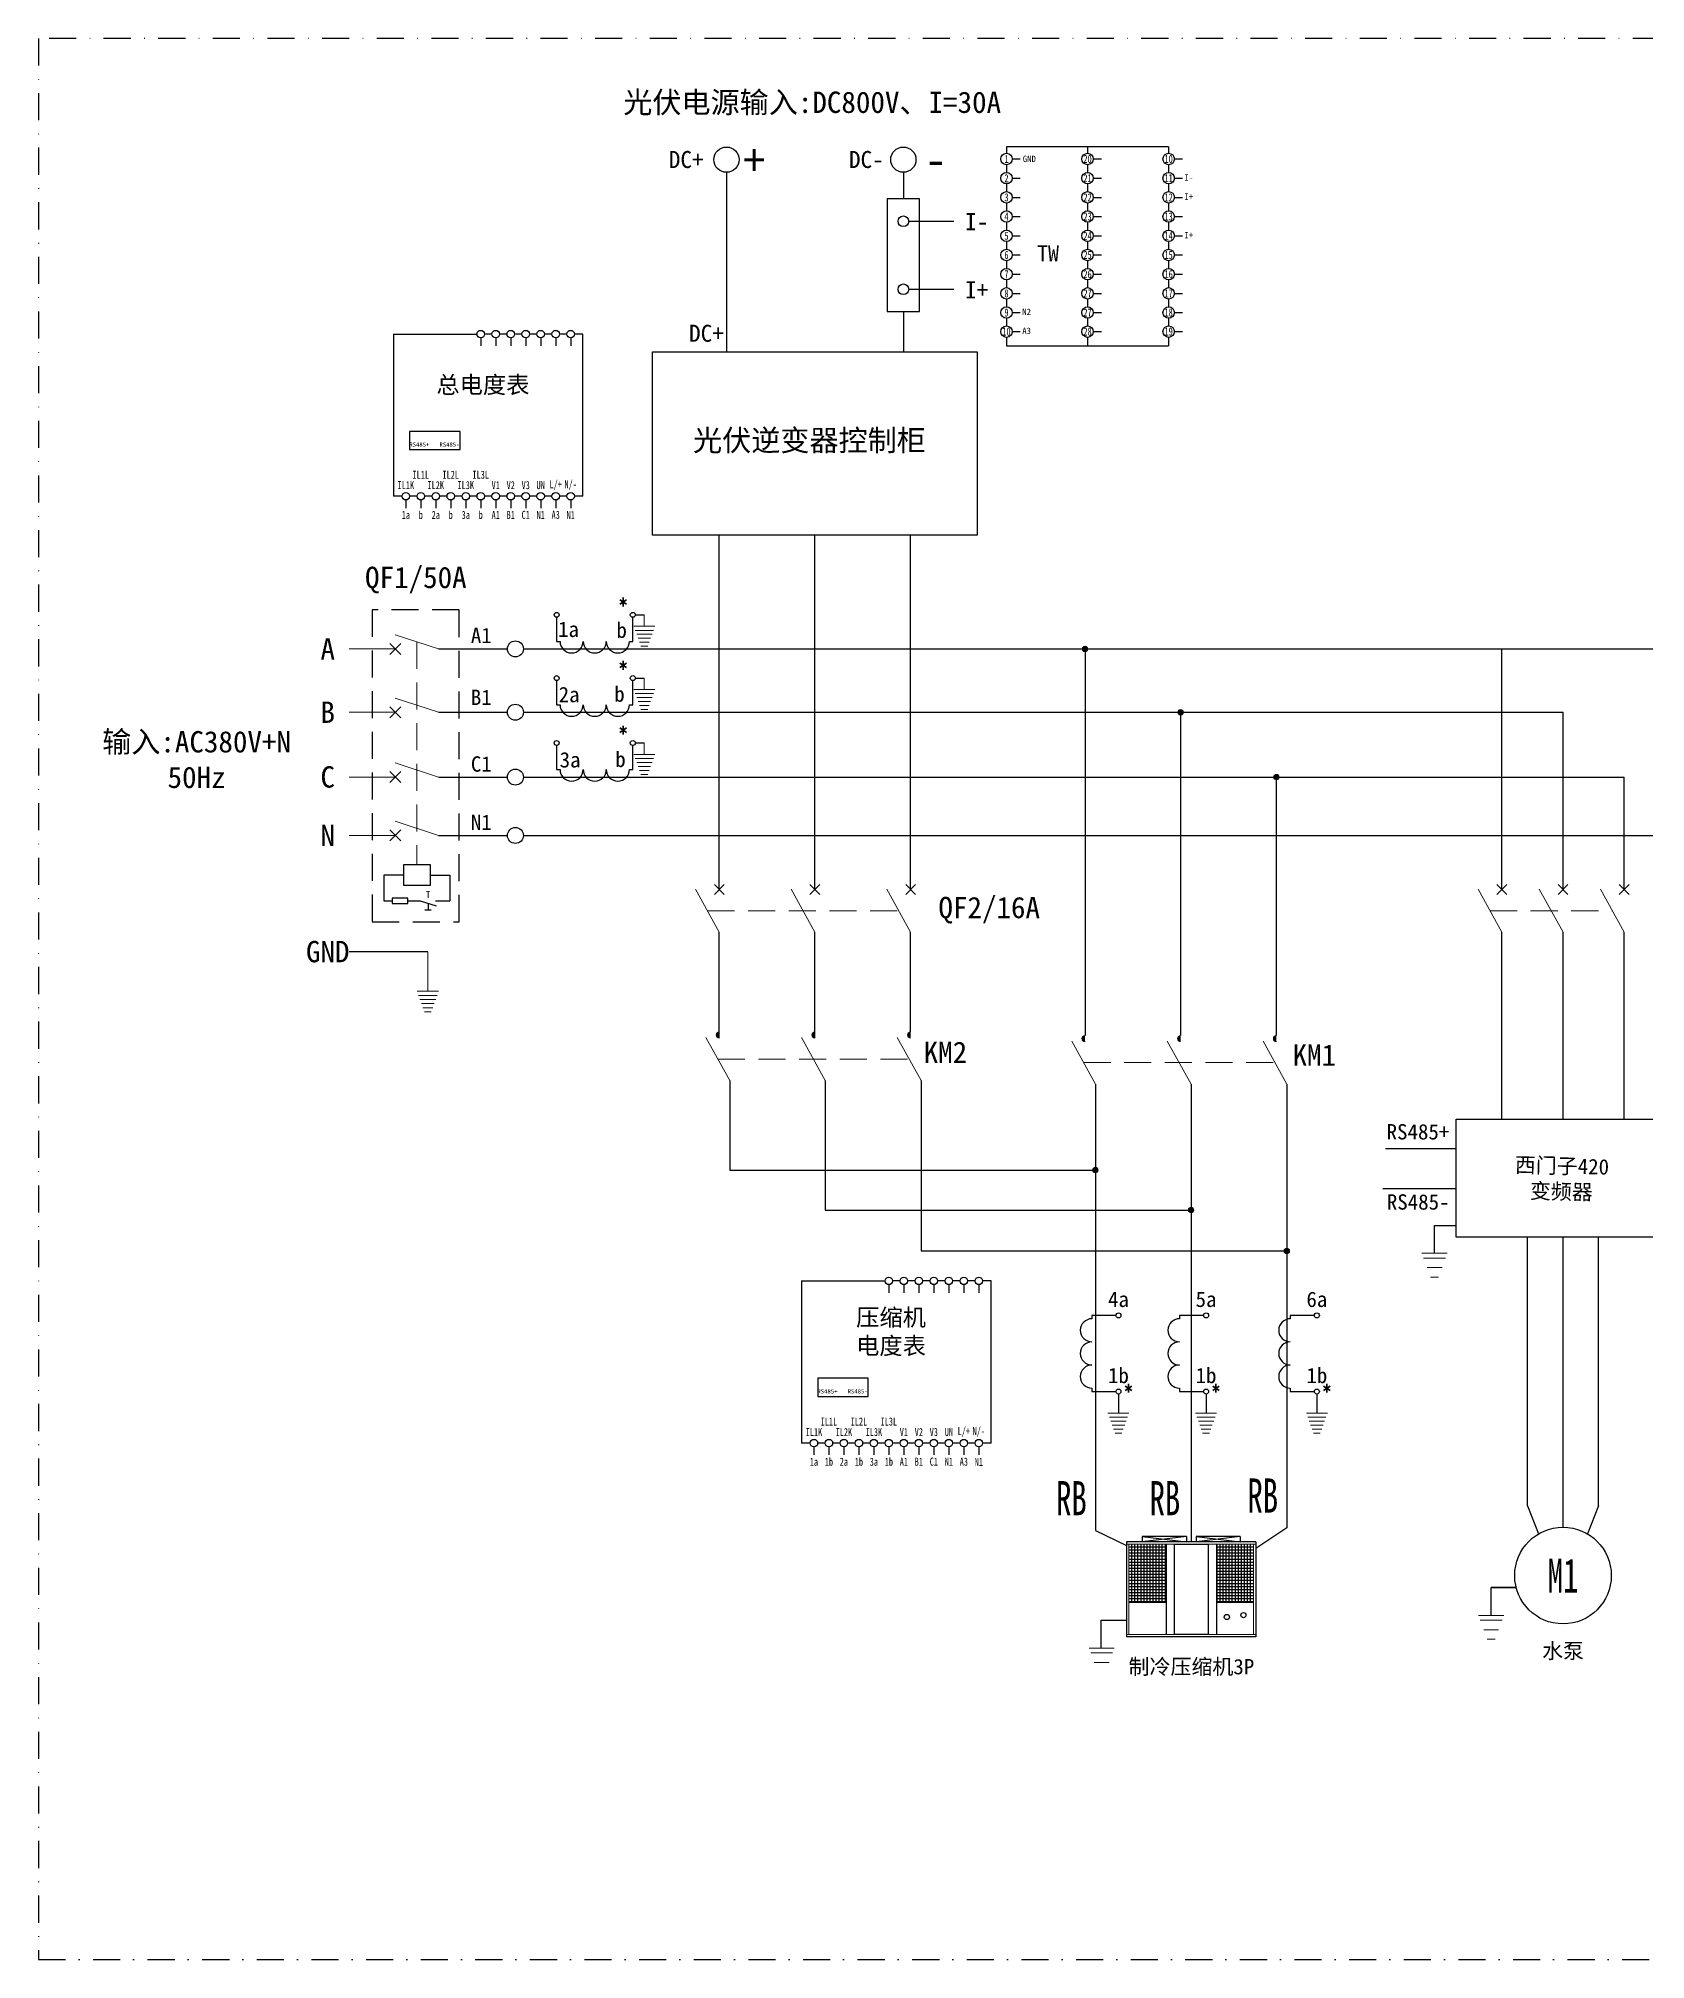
# Model space of a CAD drawing. Header units: millimetres. Extents: x -12 to 14427, y -3355744248 to 6060.
# Drawn here: x 5758.6 to 6135.2, y 2539.1 to 2989.3 of the extents above; entities that cross this region are included whole.
import ezdxf

# ---------------------------------------------------------------- set-up
doc = ezdxf.new("R2010")
doc.units = ezdxf.units.MM
doc.linetypes.add('DASHDOT2', pattern=[12.7, 6.35, -3.175, 0, -3.175])
doc.linetypes.add('DASHED2', pattern=[9.525, 6.35, -3.175])
doc.layers.add('PUB_DIM', color=3, linetype='Continuous')
doc.layers.add('UN', color=7, linetype='Continuous', lineweight=20)
doc.layers.add('总内框线', color=7, linetype='Continuous', lineweight=50)
doc.styles.add('jdg', font='', dxfattribs={"width": 0.66})
doc.styles.get("Standard").update_dxf_attribs({"font": 'txt', "bigfont": 'gbcbig.shx'})
doc.styles.get('jdg').set_extended_font_data('FangSong_GB2312')

msp = doc.modelspace()

# ---------------------------------------------------------------- hatches: boundary and pattern name
at = {"lineweight": 15}
h = msp.add_hatch(color=256, dxfattribs=at)
h.paths.add_polyline_path([(6003.85, 2845.57, 0.414214), (6004.5, 2846.22, 0.414214), (6003.85, 2846.86)])
h.paths.add_polyline_path([(6003.21, 2846.22, 0.414214), (6003.85, 2845.57), (6003.85, 2846.22)])
h.paths.add_polyline_path([(6003.85, 2846.22), (6003.85, 2846.86, 0.414214), (6003.21, 2846.22)])
h = msp.add_hatch(color=256, dxfattribs=at)
h.paths.add_polyline_path([(6003.85, 2845.57, 0.414214), (6004.5, 2846.22, 0.414214), (6003.85, 2846.86)])
h.paths.add_polyline_path([(6003.21, 2846.22, 0.414214), (6003.85, 2845.57), (6003.85, 2846.22)])
h.paths.add_polyline_path([(6003.85, 2846.22), (6003.85, 2846.86, 0.414214), (6003.21, 2846.22)])
h = msp.add_hatch(color=256, dxfattribs=at)
h.paths.add_polyline_path([(6026.26, 2830.75, 0.414214), (6026.9, 2831.39, 0.414214), (6026.26, 2832.03)])
h.paths.add_polyline_path([(6025.62, 2831.39, 0.414214), (6026.26, 2830.75), (6026.26, 2831.39)])
h.paths.add_polyline_path([(6026.26, 2831.39), (6026.26, 2832.03, 0.414214), (6025.62, 2831.39)])
h = msp.add_hatch(color=256, dxfattribs=at)
h.paths.add_polyline_path([(6026.26, 2830.75, 0.414214), (6026.9, 2831.39, 0.414214), (6026.26, 2832.03)])
h.paths.add_polyline_path([(6025.62, 2831.39, 0.414214), (6026.26, 2830.75), (6026.26, 2831.39)])
h.paths.add_polyline_path([(6026.26, 2831.39), (6026.26, 2832.03, 0.414214), (6025.62, 2831.39)])
h = msp.add_hatch(color=256, dxfattribs=at)
h.paths.add_polyline_path([(6048.7, 2815.55, 0.414214), (6049.35, 2816.19, 0.414214), (6048.7, 2816.83)])
h.paths.add_polyline_path([(6048.06, 2816.19, 0.414214), (6048.7, 2815.55), (6048.7, 2816.19)])
h.paths.add_polyline_path([(6048.7, 2816.19), (6048.7, 2816.83, 0.414214), (6048.06, 2816.19)])
h = msp.add_hatch(color=256, dxfattribs=at)
h.paths.add_polyline_path([(6048.7, 2815.55, 0.414214), (6049.35, 2816.19, 0.414214), (6048.7, 2816.83)])
h.paths.add_polyline_path([(6048.06, 2816.19, 0.414214), (6048.7, 2815.55), (6048.7, 2816.19)])
h.paths.add_polyline_path([(6048.7, 2816.19), (6048.7, 2816.83, 0.414214), (6048.06, 2816.19)])
for points in [[(5918.13, 2756.47, 1), (5918.13, 2755.04)], [(5940.54, 2756.47, 1), (5940.54, 2755.04)], [(5962.98, 2756.47, 1), (5962.98, 2755.04)], [(6003.85, 2755.64, 1), (6003.85, 2754.21)], [(6026.26, 2755.64, 1), (6026.26, 2754.21)], [(6048.7, 2755.64, 1), (6048.7, 2754.21)]]:
    msp.add_hatch(color=256, dxfattribs=at).paths.add_polyline_path(points)
h = msp.add_hatch(color=256, dxfattribs=at)
h.paths.add_polyline_path([(6006.29, 2723.45, 0.414214), (6006.94, 2724.09, 0.414214), (6006.29, 2724.73)])
h.paths.add_polyline_path([(6005.65, 2724.09, 0.414214), (6006.29, 2723.45), (6006.29, 2724.09)])
h.paths.add_polyline_path([(6006.29, 2724.09), (6006.29, 2724.73, 0.414214), (6005.65, 2724.09)])
h = msp.add_hatch(color=256, dxfattribs=at)
h.paths.add_polyline_path([(6006.29, 2723.45, 0.414214), (6006.94, 2724.09, 0.414214), (6006.29, 2724.73)])
h.paths.add_polyline_path([(6005.65, 2724.09, 0.414214), (6006.29, 2723.45), (6006.29, 2724.09)])
h.paths.add_polyline_path([(6006.29, 2724.09), (6006.29, 2724.73, 0.414214), (6005.65, 2724.09)])
h = msp.add_hatch(color=256, dxfattribs=at)
h.paths.add_polyline_path([(6028.7, 2714.1, 0.414214), (6029.35, 2714.74, 0.414214), (6028.7, 2715.39)])
h.paths.add_polyline_path([(6028.06, 2714.74, 0.414214), (6028.7, 2714.1), (6028.7, 2714.74)])
h.paths.add_polyline_path([(6028.7, 2714.74), (6028.7, 2715.39, 0.414214), (6028.06, 2714.74)])
h = msp.add_hatch(color=256, dxfattribs=at)
h.paths.add_polyline_path([(6028.7, 2714.1, 0.414214), (6029.35, 2714.74, 0.414214), (6028.7, 2715.39)])
h.paths.add_polyline_path([(6028.06, 2714.74, 0.414214), (6028.7, 2714.1), (6028.7, 2714.74)])
h.paths.add_polyline_path([(6028.7, 2714.74), (6028.7, 2715.39, 0.414214), (6028.06, 2714.74)])
h = msp.add_hatch(color=256, dxfattribs=at)
h.paths.add_polyline_path([(6051.14, 2704.5, 0.414214), (6051.79, 2705.14, 0.414214), (6051.14, 2705.78)])
h.paths.add_polyline_path([(6050.5, 2705.14, 0.414214), (6051.14, 2704.5), (6051.14, 2705.14)])
h.paths.add_polyline_path([(6051.14, 2705.14), (6051.14, 2705.78, 0.414214), (6050.5, 2705.14)])
h = msp.add_hatch(color=256, dxfattribs=at)
h.paths.add_polyline_path([(6051.14, 2704.5, 0.414214), (6051.79, 2705.14, 0.414214), (6051.14, 2705.78)])
h.paths.add_polyline_path([(6050.5, 2705.14, 0.414214), (6051.14, 2704.5), (6051.14, 2705.14)])
h.paths.add_polyline_path([(6051.14, 2705.14), (6051.14, 2705.78, 0.414214), (6050.5, 2705.14)])
h = msp.add_hatch()
h.set_pattern_fill('ANSI37', color=3, scale=0.22464, angle=45, style=0)
h.set_pattern_definition([(90, (3837.33295, 2662.9152), (-0.713232, 1e-16), []), (180, (3837.33295, 2662.9152), (-1e-16, -0.713232), [])])
h.paths.add_polyline_path([(6022.87, 2636.42), (6014.12, 2636.42), (6014.12, 2622.77), (6022.87, 2622.77)])
h.paths.add_polyline_path([(6043.32, 2636.42), (6034.63, 2636.42), (6034.63, 2622.77), (6043.32, 2622.77)])

# ---------------------------------------------------------------- linework, layer by layer
for p, q in [((6004.44, 2963.88), (5985.44, 2963.88)), ((5985.44, 2963.88), (5985.44, 2962.38)), ((6023.44, 2963.88), (6004.44, 2963.88)), ((6004.44, 2963.88), (6004.44, 2962.38)), ((6023.44, 2963.88), (6023.44, 2962.38)), ((5985.44, 2959.69), (5985.44, 2957.88)), ((5986.78, 2961.04), (5988.67, 2961.04)), ((6004.44, 2959.69), (6004.44, 2957.88)), ((6005.78, 2961.04), (6007.67, 2961.04)), ((6023.44, 2959.69), (6023.44, 2957.88)), ((6024.78, 2961.04), (6026.67, 2961.04)), ((5985.44, 2955.19), (5985.44, 2953.38)), ((5986.78, 2956.54), (5988.67, 2956.54)), ((6004.44, 2955.19), (6004.44, 2953.38)), ((6005.78, 2956.54), (6007.67, 2956.54)), ((6023.44, 2955.19), (6023.44, 2953.38)), ((6024.78, 2956.54), (6026.67, 2956.54)), ((5985.44, 2950.69), (5985.44, 2948.88)), ((5986.78, 2952.04), (5988.67, 2952.04)), ((6004.44, 2950.69), (6004.44, 2948.88)), ((6005.78, 2952.04), (6007.67, 2952.04)), ((6023.44, 2950.69), (6023.44, 2948.88)), ((6024.78, 2952.04), (6026.67, 2952.04)), ((5985.44, 2946.19), (5985.44, 2944.38)), ((5986.78, 2947.54), (5988.67, 2947.54)), ((6004.44, 2946.19), (6004.44, 2944.38)), ((6005.78, 2947.54), (6007.67, 2947.54)), ((6023.44, 2946.19), (6023.44, 2944.38)), ((6024.78, 2947.54), (6026.67, 2947.54)), ((5985.44, 2941.69), (5985.44, 2939.88)), ((5986.78, 2943.04), (5988.67, 2943.04)), ((6004.44, 2941.69), (6004.44, 2939.88)), ((6005.78, 2943.04), (6007.67, 2943.04)), ((6023.44, 2941.69), (6023.44, 2939.88)), ((6024.78, 2943.04), (6026.67, 2943.04)), ((5985.44, 2937.19), (5985.44, 2935.38)), ((5986.78, 2938.54), (5988.67, 2938.54)), ((6004.44, 2937.19), (6004.44, 2935.38)), ((6005.78, 2938.54), (6007.67, 2938.54)), ((6023.44, 2937.19), (6023.44, 2935.38)), ((6024.78, 2938.54), (6026.67, 2938.54)), ((5985.44, 2932.69), (5985.44, 2930.88)), ((5986.78, 2934.04), (5988.67, 2934.04)), ((6004.44, 2932.69), (6004.44, 2930.88)), ((6005.78, 2934.04), (6007.67, 2934.04)), ((6023.44, 2932.69), (6023.44, 2930.88)), ((6024.78, 2934.04), (6026.67, 2934.04)), ((5985.44, 2928.19), (5985.44, 2926.38)), ((5986.78, 2929.54), (5988.67, 2929.54)), ((6004.44, 2928.19), (6004.44, 2926.38)), ((6005.78, 2929.54), (6007.67, 2929.54)), ((6023.44, 2928.19), (6023.44, 2926.38)), ((6024.78, 2929.54), (6026.67, 2929.54)), ((5985.44, 2923.69), (5985.44, 2921.93)), ((5986.78, 2925.04), (5988.67, 2925.04)), ((6004.44, 2923.69), (6004.44, 2921.93)), ((6005.78, 2925.04), (6007.67, 2925.04)), ((6023.44, 2923.69), (6023.44, 2921.93)), ((6024.78, 2925.04), (6026.67, 2925.04)), ((5841.78, 2920), (5841.78, 2901)), ((5862.22, 2919.13), (5862.22, 2917.24)), ((5864.86, 2920), (5863.09, 2920)), ((5865.73, 2919.13), (5865.73, 2917.24)), ((5868.37, 2920), (5866.61, 2920)), ((5869.25, 2919.13), (5869.25, 2917.24)), ((5871.89, 2920), (5870.12, 2920)), ((5872.76, 2919.13), (5872.76, 2917.24)), ((5875.4, 2920), (5873.63, 2920)), ((5876.27, 2919.13), (5876.27, 2917.24)), ((5878.91, 2920), (5877.15, 2920)), ((5879.79, 2919.13), (5879.79, 2917.24)), ((5882.43, 2920), (5880.66, 2920)), ((5883.3, 2919.13), (5883.3, 2917.24)), ((5886.18, 2920), (5884.17, 2920)), ((5886.18, 2901), (5886.18, 2920)), ((5985.44, 2919.24), (5985.44, 2917.23)), ((5985.44, 2917.23), (6004.44, 2917.23)), ((5986.78, 2920.58), (5988.67, 2920.58)), ((6004.44, 2919.24), (6004.44, 2917.23)), ((6004.44, 2917.23), (6023.44, 2917.23)), ((6005.78, 2920.58), (6007.67, 2920.58)), ((6023.44, 2919.24), (6023.44, 2917.23)), ((6024.78, 2920.58), (6026.67, 2920.58)), ((5841.78, 2901), (5841.78, 2882)), ((5886.18, 2882), (5886.18, 2901)), ((5843.78, 2882), (5841.78, 2882)), ((5847.3, 2882), (5845.53, 2882)), ((5850.81, 2882), (5849.04, 2882)), ((5854.32, 2882), (5852.55, 2882)), ((5857.84, 2882), (5856.07, 2882)), ((5861.35, 2882), (5859.58, 2882)), ((5864.86, 2882), (5863.09, 2882)), ((5868.37, 2882), (5866.61, 2882)), ((5871.89, 2882), (5870.12, 2882)), ((5875.4, 2882), (5873.63, 2882)), ((5878.91, 2882), (5877.15, 2882)), ((5882.43, 2882), (5880.66, 2882)), ((5886.18, 2882), (5884.17, 2882)), ((5844.66, 2881.13), (5844.66, 2879.24)), ((5848.17, 2881.13), (5848.17, 2879.24)), ((5851.68, 2881.13), (5851.68, 2879.24)), ((5855.19, 2881.13), (5855.19, 2879.24)), ((5858.71, 2881.13), (5858.71, 2879.24)), ((5862.22, 2881.13), (5862.22, 2879.24)), ((5865.73, 2881.13), (5865.73, 2879.24)), ((5869.25, 2881.13), (5869.25, 2879.24)), ((5872.76, 2881.13), (5872.76, 2879.24)), ((5876.27, 2881.13), (5876.27, 2879.24)), ((5879.79, 2881.13), (5879.79, 2879.24)), ((5883.3, 2881.13), (5883.3, 2879.24)), ((5898.44, 2854.21), (5900.56, 2854.21)), ((5880.01, 2853.63), (5880.01, 2847.99)), ((5897.86, 2847.99), (5897.86, 2853.63)), ((5852.3, 2846.22), (5868.48, 2846.22)), ((5872.21, 2846.22), (6191.12, 2846.22)), ((5880.01, 2847.99), (5880.81, 2847.99)), ((5897.06, 2847.99), (5897.86, 2847.99)), ((6003.85, 2846.22), (6003.85, 2755.64)), ((5880.01, 2838.81), (5880.01, 2833.16)), ((5897.86, 2833.16), (5897.86, 2838.81)), ((5898.44, 2839.39), (5900.56, 2839.39)), ((5880.01, 2833.16), (5880.81, 2833.16)), ((5897.06, 2833.16), (5897.86, 2833.16)), ((5852.3, 2831.39), (5868.48, 2831.39)), ((5872.21, 2831.39), (6115.87, 2831.39)), ((6026.26, 2831.39), (6026.26, 2755.64)), ((5880.01, 2823.61), (5880.01, 2817.96)), ((5897.86, 2817.96), (5897.86, 2823.61)), ((5898.44, 2824.19), (5900.56, 2824.19)), ((5852.3, 2816.19), (5868.48, 2816.19)), ((5872.21, 2816.19), (6130.19, 2816.19)), ((5880.01, 2817.96), (5880.81, 2817.96)), ((5897.06, 2817.96), (5897.86, 2817.96)), ((6048.7, 2755.64), (6048.7, 2816.19)), ((5852.3, 2802.51), (5868.48, 2802.51)), ((5872.21, 2802.51), (6290.05, 2802.51)), ((5844.08, 2793.22), (5839.51, 2793.22)), ((5839.51, 2793.22), (5839.51, 2787.2)), ((5850.41, 2793.22), (5854.98, 2793.22)), ((5854.98, 2793.22), (5854.98, 2787.2)), ((5839.51, 2787.2), (5841.44, 2787.2)), ((5845.1, 2787.2), (5848.02, 2787.2)), ((5848.02, 2787.2), (5851.74, 2786.01)), ((5851.61, 2787.2), (5854.98, 2787.2)), ((5849.15, 2785.1), (5850.61, 2785.1)), ((5849.88, 2786.61), (5849.88, 2785.1)), ((5849.82, 2775.26), (5831.36, 2775.26)), ((6006.29, 2744.23), (6006.29, 2639.68)), ((6028.7, 2744.23), (6028.72, 2637.01)), ((6051.14, 2744.23), (6051.14, 2640.3)), ((6085.75, 2704.61), (6085.75, 2711.15)), ((6085.75, 2711.15), (6090.85, 2711.15)), ((5937.43, 2698.13), (5937.43, 2679.13)), ((5957.87, 2697.26), (5957.87, 2695.37)), ((5960.51, 2698.13), (5958.75, 2698.13)), ((5961.39, 2697.26), (5961.39, 2695.37)), ((5964.03, 2698.13), (5962.26, 2698.13)), ((5964.9, 2697.26), (5964.9, 2695.37)), ((5967.54, 2698.13), (5965.77, 2698.13)), ((5968.41, 2697.26), (5968.41, 2695.37)), ((5971.05, 2698.13), (5969.29, 2698.13)), ((5971.93, 2697.26), (5971.93, 2695.37)), ((5974.57, 2698.13), (5972.8, 2698.13)), ((5975.44, 2697.26), (5975.44, 2695.37)), ((5978.08, 2698.13), (5976.31, 2698.13)), ((5978.95, 2697.26), (5978.95, 2695.37)), ((5981.83, 2698.13), (5979.82, 2698.13)), ((5981.83, 2679.13), (5981.83, 2698.13)), ((6011.1, 2690.05), (6005.45, 2690.05)), ((6005.45, 2690.05), (6005.45, 2689.25)), ((6031.63, 2690.05), (6025.98, 2690.05)), ((6025.98, 2690.05), (6025.98, 2689.25)), ((6057.6, 2690.05), (6051.95, 2690.05)), ((6051.95, 2690.05), (6051.95, 2689.25)), ((5937.43, 2679.13), (5937.43, 2660.13)), ((5981.83, 2660.13), (5981.83, 2679.13)), ((6005.45, 2673.01), (6005.45, 2672.21)), ((6005.45, 2672.21), (6011.1, 2672.21)), ((6011.68, 2671.62), (6011.68, 2667.15)), ((6025.98, 2673.01), (6025.98, 2672.21)), ((6025.98, 2672.21), (6031.63, 2672.21)), ((6032.21, 2671.62), (6032.21, 2667.15)), ((6051.95, 2673.01), (6051.95, 2672.21)), ((6051.95, 2672.21), (6057.6, 2672.21)), ((6058.18, 2671.62), (6058.18, 2667.15)), ((5939.43, 2660.13), (5937.43, 2660.13)), ((5940.31, 2659.26), (5940.31, 2657.37)), ((5942.95, 2660.13), (5941.18, 2660.13)), ((5943.82, 2659.26), (5943.82, 2657.37)), ((5946.46, 2660.13), (5944.69, 2660.13)), ((5947.33, 2659.26), (5947.33, 2657.37)), ((5949.97, 2660.13), (5948.21, 2660.13)), ((5950.85, 2659.26), (5950.85, 2657.37)), ((5953.49, 2660.13), (5951.72, 2660.13)), ((5954.36, 2659.26), (5954.36, 2657.37)), ((5957, 2660.13), (5955.23, 2660.13)), ((5957.87, 2659.26), (5957.87, 2657.37)), ((5960.51, 2660.13), (5958.75, 2660.13)), ((5961.39, 2659.26), (5961.39, 2657.37)), ((5964.03, 2660.13), (5962.26, 2660.13)), ((5964.9, 2659.26), (5964.9, 2657.37)), ((5967.54, 2660.13), (5965.77, 2660.13)), ((5968.41, 2659.26), (5968.41, 2657.37)), ((5971.05, 2660.13), (5969.29, 2660.13)), ((5971.93, 2659.26), (5971.93, 2657.37)), ((5974.57, 2660.13), (5972.8, 2660.13)), ((5975.44, 2659.26), (5975.44, 2657.37)), ((5978.08, 2660.13), (5976.31, 2660.13)), ((5978.95, 2659.26), (5978.95, 2657.37)), ((5981.83, 2660.13), (5979.82, 2660.13)), ((6107.58, 2645.41), (6110.12, 2638.84)), ((6124.16, 2645.41), (6121.62, 2638.84)), ((6006.29, 2639.68), (6013.59, 2636.1)), ((6027.59, 2638.24), (6017.25, 2637.01)), ((6017.25, 2638.24), (6027.59, 2637.01)), ((6040.24, 2638.24), (6029.91, 2637.01)), ((6029.91, 2638.24), (6040.24, 2637.01)), ((6051.14, 2640.3), (6043.91, 2635.4)), ((6022.87, 2636.42), (6022.87, 2615.29)), ((6034.63, 2636.42), (6034.63, 2615.29)), ((6099.04, 2619.76), (6099.04, 2626.31)), ((6099.04, 2626.31), (6104.86, 2626.31)), ((6099.05, 2626.37), (6104.87, 2626.37)), ((6007.64, 2612.11), (6007.66, 2618.64)), ((6007.66, 2618.64), (6013.59, 2618.63))]:
    msp.add_line(p, q)
for p, q in [((5900.56, 2854.21), (5900.56, 2851.52)), ((5903.02, 2851.52), (5898.1, 2851.52)), ((5902.69, 2850.58), (5898.44, 2850.58)), ((5831.36, 2846.22), (5842.19, 2846.22)), ((5840.9, 2844.93), (5843.48, 2847.51)), ((5843.48, 2844.93), (5840.9, 2847.51)), ((5852.3, 2846.22), (5842.19, 2849.53)), ((5902.36, 2849.65), (5898.77, 2849.65)), ((5902.02, 2848.71), (5899.1, 2848.71)), ((5901.69, 2847.77), (5899.43, 2847.77)), ((5901.36, 2846.84), (5899.77, 2846.84)), ((5903.02, 2836.69), (5898.1, 2836.69)), ((5900.56, 2839.39), (5900.56, 2836.69)), ((5840.9, 2830.1), (5843.48, 2832.68)), ((5843.48, 2830.1), (5840.9, 2832.68)), ((5852.3, 2831.39), (5842.19, 2834.71)), ((5902.69, 2835.75), (5898.44, 2835.75)), ((5902.36, 2834.82), (5898.77, 2834.82)), ((5902.02, 2833.88), (5899.1, 2833.88)), ((5901.69, 2832.95), (5899.43, 2832.95)), ((5901.36, 2832.01), (5899.77, 2832.01)), ((5831.36, 2831.39), (5842.19, 2831.39)), ((5900.56, 2824.19), (5900.56, 2821.49)), ((5852.3, 2816.19), (5842.19, 2819.51)), ((5903.02, 2821.49), (5898.1, 2821.49)), ((5902.69, 2820.56), (5898.44, 2820.56)), ((5902.36, 2819.62), (5898.77, 2819.62)), ((5902.02, 2818.68), (5899.1, 2818.68)), ((5831.36, 2816.19), (5842.19, 2816.19)), ((5840.9, 2814.9), (5843.48, 2817.48)), ((5843.48, 2814.9), (5840.9, 2817.48)), ((5901.69, 2817.75), (5899.43, 2817.75)), ((5901.36, 2816.81), (5899.77, 2816.81)), ((5852.3, 2802.51), (5842.19, 2805.83)), ((5831.36, 2802.51), (5842.19, 2802.51)), ((5840.9, 2801.22), (5843.48, 2803.8)), ((5843.48, 2801.22), (5840.9, 2803.8)), ((5918.13, 2779.84), (5912.56, 2789.95)), ((5940.54, 2779.84), (5934.97, 2789.95)), ((5962.98, 2779.84), (5957.41, 2789.95)), ((6101.54, 2779.84), (6095.97, 2789.95)), ((6115.87, 2779.84), (6110.3, 2789.95)), ((6130.19, 2779.84), (6124.63, 2789.95)), ((5849.82, 2775.26), (5849.82, 2765.99)), ((5852.34, 2765.99), (5847.3, 2765.99)), ((5852, 2765.03), (5847.64, 2765.03)), ((5851.66, 2764.07), (5847.98, 2764.07)), ((5851.32, 2763.11), (5848.32, 2763.11)), ((5850.98, 2762.15), (5848.66, 2762.15)), ((5850.63, 2761.19), (5849, 2761.19)), ((5920.57, 2745.06), (5915, 2755.16)), ((5942.98, 2745.06), (5937.41, 2755.16)), ((5965.42, 2745.06), (5959.85, 2755.16)), ((6006.29, 2744.23), (6000.73, 2754.33)), ((6028.7, 2744.23), (6023.13, 2754.33)), ((6051.14, 2744.23), (6045.58, 2754.33)), ((6088.7, 2704.61), (6082.8, 2704.61)), ((6088.3, 2703.49), (6083.2, 2703.49)), ((6087.51, 2701.24), (6084, 2701.24)), ((6086.71, 2698.99), (6084.8, 2698.99)), ((6014.14, 2667.15), (6009.22, 2667.15)), ((6013.8, 2666.21), (6009.55, 2666.21)), ((6013.47, 2665.28), (6009.89, 2665.28)), ((6034.67, 2667.15), (6029.75, 2667.15)), ((6034.33, 2666.21), (6030.08, 2666.21)), ((6034, 2665.28), (6030.42, 2665.28)), ((6060.64, 2667.15), (6055.72, 2667.15)), ((6060.31, 2666.21), (6056.06, 2666.21)), ((6059.98, 2665.28), (6056.39, 2665.28)), ((6013.14, 2664.34), (6010.22, 2664.34)), ((6012.81, 2663.41), (6010.55, 2663.41)), ((6012.47, 2662.47), (6010.88, 2662.47)), ((6033.67, 2664.34), (6030.75, 2664.34)), ((6033.34, 2663.41), (6031.08, 2663.41)), ((6033, 2662.47), (6031.41, 2662.47)), ((6059.64, 2664.34), (6056.72, 2664.34)), ((6059.31, 2663.41), (6057.05, 2663.41)), ((6058.98, 2662.47), (6057.39, 2662.47)), ((6101.98, 2619.76), (6096.09, 2619.76)), ((6101.59, 2618.64), (6096.48, 2618.64)), ((6100.79, 2616.39), (6097.28, 2616.39)), ((6010.71, 2612.09), (6004.82, 2612.09)), ((6099.99, 2614.15), (6098.08, 2614.15)), ((6010.32, 2610.96), (6005.21, 2610.96)), ((6009.52, 2608.72), (6006.01, 2608.72))]:
    msp.add_line(p, q, dxfattribs=at)
at = {"linetype": 'DASHED2', "lineweight": 15}
for p, q in [((5847.25, 2847.88), (5847.25, 2795.61)), ((5915.35, 2784.89), (5960.2, 2784.89)), ((6098.76, 2784.89), (6127.41, 2784.89)), ((5917.79, 2750.11), (5962.64, 2750.11)), ((6003.51, 2749.28), (6048.36, 2749.28))]:
    msp.add_line(p, q, dxfattribs=at)
for points in [[(5957.49, 2925.26), (5965.04, 2925.26), (5965.04, 2951.68), (5957.49, 2951.68)], [(5844.08, 2790.83), (5850.41, 2790.83), (5850.41, 2795.61), (5844.08, 2795.61)], [(5841.44, 2786.6), (5845.1, 2786.6), (5845.1, 2787.8), (5841.44, 2787.8)], [(6024.85, 2636.42), (6032.7, 2636.42), (6032.7, 2615.29), (6024.85, 2615.29)]]:
    msp.add_lwpolyline(points, close=True)
at = {"linetype": 'DASHED2'}
msp.add_lwpolyline([(5836.78, 2782.28), (5857.19, 2782.28), (5857.19, 2855.37), (5836.78, 2855.37)], close=True, dxfattribs=at)
for centre, radius in [((5985.44, 2961.04), 1.34), ((6004.44, 2961.04), 1.34), ((6023.44, 2961.04), 1.34), ((5985.44, 2956.54), 1.34), ((6004.44, 2956.54), 1.34), ((6023.44, 2956.54), 1.34), ((5985.44, 2952.04), 1.34), ((6004.44, 2952.04), 1.34), ((6023.44, 2952.04), 1.34), ((5985.44, 2947.54), 1.34), ((6004.44, 2947.54), 1.34), ((6023.44, 2947.54), 1.34), ((5985.44, 2943.04), 1.34), ((6004.44, 2943.04), 1.34), ((6023.44, 2943.04), 1.34), ((5985.44, 2938.54), 1.34), ((6004.44, 2938.54), 1.34), ((6023.44, 2938.54), 1.34), ((5985.44, 2934.04), 1.34), ((6004.44, 2934.04), 1.34), ((6023.44, 2934.04), 1.34), ((5985.44, 2929.54), 1.34), ((6004.44, 2929.54), 1.34), ((6023.44, 2929.54), 1.34), ((5985.44, 2925.04), 1.34), ((6004.44, 2925.04), 1.34), ((6023.44, 2925.04), 1.34), ((5985.44, 2920.58), 1.34), ((6004.44, 2920.58), 1.34), ((6023.44, 2920.58), 1.34), ((5862.22, 2920), 0.873), ((5865.73, 2920), 0.873), ((5869.25, 2920), 0.873), ((5872.76, 2920), 0.873), ((5876.27, 2920), 0.873), ((5879.79, 2920), 0.873), ((5883.3, 2920), 0.873), ((5844.66, 2882), 0.873), ((5848.17, 2882), 0.873), ((5851.68, 2882), 0.873), ((5855.19, 2882), 0.873), ((5858.71, 2882), 0.873), ((5862.22, 2882), 0.873), ((5865.73, 2882), 0.873), ((5869.25, 2882), 0.873), ((5872.76, 2882), 0.873), ((5876.27, 2882), 0.873), ((5879.79, 2882), 0.873), ((5883.3, 2882), 0.873), ((5880.01, 2854.21), 0.581), ((5897.86, 2854.21), 0.581), ((5870.34, 2846.22), 1.87), ((5880.01, 2839.39), 0.581), ((5897.86, 2839.39), 0.581), ((5870.34, 2831.39), 1.87), ((5880.01, 2824.19), 0.581), ((5897.86, 2824.19), 0.581), ((5870.34, 2816.19), 1.87), ((5870.34, 2802.51), 1.87), ((5957.87, 2698.13), 0.873), ((5961.39, 2698.13), 0.873), ((5964.9, 2698.13), 0.873), ((5968.41, 2698.13), 0.873), ((5971.93, 2698.13), 0.873), ((5975.44, 2698.13), 0.873), ((5978.95, 2698.13), 0.873), ((6011.68, 2690.05), 0.581), ((6032.21, 2690.05), 0.581), ((6058.18, 2690.05), 0.581), ((6011.68, 2672.21), 0.581), ((6032.21, 2672.21), 0.581), ((6058.18, 2672.21), 0.581), ((5940.31, 2660.13), 0.873), ((5943.82, 2660.13), 0.873), ((5947.33, 2660.13), 0.873), ((5950.85, 2660.13), 0.873), ((5954.36, 2660.13), 0.873), ((5957.87, 2660.13), 0.873), ((5961.39, 2660.13), 0.873), ((5964.9, 2660.13), 0.873), ((5968.41, 2660.13), 0.873), ((5971.93, 2660.13), 0.873), ((5975.44, 2660.13), 0.873), ((5978.95, 2660.13), 0.873), ((6115.87, 2629.08), 11.32), ((6040.96, 2619.82), 0.606), ((6037.09, 2619.37), 0.606)]:
    msp.add_circle(centre, radius)
at = {"lineweight": 15}
for centre in [(6003.85, 2846.22), (6003.85, 2846.22), (6026.26, 2831.39), (6026.26, 2831.39), (6048.7, 2816.19), (6048.7, 2816.19), (6006.29, 2724.09), (6006.29, 2724.09), (6028.7, 2714.74), (6028.7, 2714.74), (6051.14, 2705.14), (6051.14, 2705.14)]:
    msp.add_circle(centre, 0.642, dxfattribs=at)
for centre, start, end in [((5883.52, 2847.99), 180, 0), ((5888.94, 2847.99), 180, 0), ((5894.35, 2847.99), 180, 0), ((5883.52, 2833.16), 180, 0), ((5888.94, 2833.16), 180, 0), ((5894.35, 2833.16), 180, 0), ((5883.52, 2817.96), 180, 0), ((5888.94, 2817.96), 180, 0), ((5894.35, 2817.96), 180, 0), ((6005.45, 2686.55), 90, 270), ((6025.98, 2686.55), 90, 270), ((6051.95, 2686.55), 90, 270), ((6005.45, 2681.13), 90, 270), ((6025.98, 2681.13), 90, 270), ((6051.95, 2681.13), 90, 270), ((6005.45, 2675.71), 90, 270), ((6025.98, 2675.71), 90, 270), ((6051.95, 2675.71), 90, 270)]:
    msp.add_arc(centre, 2.71, start, end)
for centre in [(5918.13, 2755.76), (5940.54, 2755.76), (5962.98, 2755.76), (6003.85, 2754.92), (6026.26, 2754.92), (6048.7, 2754.92)]:
    msp.add_arc(centre, 0.719, 90, 270, dxfattribs=at)
at = {"layer": 'PUB_DIM'}
for p, q in [((6022.87, 2622.77), (6014.12, 2622.77)), ((6043.32, 2622.77), (6034.63, 2622.77))]:
    msp.add_line(p, q, dxfattribs=at)
at = {"layer": 'UN', "lineweight": 30}
for p, q in [((6017.25, 2638.24), (6017.25, 2637.01)), ((6027.59, 2638.24), (6017.25, 2638.24)), ((6027.59, 2638.24), (6027.59, 2637.01)), ((6029.91, 2638.24), (6029.91, 2637.01)), ((6040.24, 2638.24), (6029.91, 2638.24)), ((6040.24, 2638.24), (6040.24, 2637.01)), ((6026.24, 2637.01), (6013.59, 2637.01)), ((6013.59, 2637.01), (6013.59, 2614.7)), ((6043.91, 2637.01), (6026.24, 2637.01)), ((6043.91, 2637.01), (6043.91, 2614.7)), ((6026.24, 2614.7), (6013.59, 2614.7)), ((6043.91, 2614.7), (6026.24, 2614.7))]:
    msp.add_line(p, q, dxfattribs=at)
at = {"layer": 'UN', "color": 7}
for p, q in [((6026.25, 2636.42), (6013.59, 2636.42)), ((6043.92, 2636.42), (6026.24, 2636.42))]:
    msp.add_line(p, q, dxfattribs=at)
at = {"layer": 'UN'}
for p, q in [((6014.12, 2636.42), (6014.12, 2615.29)), ((6043.32, 2636.42), (6043.32, 2615.29)), ((6026.24, 2615.29), (6013.59, 2615.29)), ((6043.91, 2615.29), (6026.24, 2615.29))]:
    msp.add_line(p, q, dxfattribs=at)
at = {"layer": '总内框线', "lineweight": -3}
for p, q in [((5919.81, 2957.92), (5919.81, 2915.81)), ((5961.27, 2957.92), (5961.27, 2951.68)), ((5962.52, 2946.44), (5973.13, 2946.44)), ((5962.52, 2930.5), (5973.13, 2930.5)), ((5961.27, 2925.26), (5961.27, 2915.81)), ((5841.78, 2920), (5861.35, 2920)), ((5918.13, 2789.84), (5918.13, 2872.9)), ((5940.54, 2789.84), (5940.54, 2872.9)), ((5962.98, 2789.84), (5962.98, 2872.9)), ((6101.54, 2789.84), (6101.54, 2846.22)), ((6115.87, 2789.84), (6115.87, 2831.39)), ((6130.19, 2789.84), (6130.19, 2816.19)), ((5916.97, 2788.68), (5919.29, 2791.01)), ((5916.97, 2791.01), (5919.29, 2788.68)), ((5939.37, 2788.68), (5941.7, 2791.01)), ((5939.37, 2791.01), (5941.7, 2788.68)), ((5961.82, 2788.68), (5964.14, 2791.01)), ((5961.82, 2791.01), (5964.14, 2788.68)), ((6100.38, 2788.68), (6102.7, 2791.01)), ((6100.38, 2791.01), (6102.7, 2788.68)), ((6114.7, 2788.68), (6117.03, 2791.01)), ((6114.7, 2791.01), (6117.03, 2788.68)), ((6129.03, 2788.68), (6131.36, 2791.01)), ((6129.03, 2791.01), (6131.36, 2788.68)), ((5918.13, 2755.04), (5918.13, 2779.84)), ((5940.54, 2755.04), (5940.54, 2779.84)), ((5962.98, 2756.47), (5962.98, 2779.84)), ((6101.54, 2736.07), (6101.54, 2779.84)), ((6115.87, 2736.07), (6115.87, 2779.84)), ((6130.19, 2736.07), (6130.19, 2779.84)), ((5920.57, 2745.06), (5920.57, 2724.09)), ((5942.98, 2745.06), (5942.98, 2714.74)), ((5965.42, 2745.06), (5965.42, 2705.14)), ((6090.85, 2729.11), (6074.25, 2729.11)), ((5920.57, 2724.09), (6006.29, 2724.09)), ((6090.85, 2719.74), (6073.63, 2719.74)), ((5942.98, 2714.74), (6028.7, 2714.74)), ((6107.58, 2645.41), (6107.58, 2708.39)), ((6115.87, 2640.41), (6115.87, 2708.39)), ((6124.16, 2645.41), (6124.16, 2708.39)), ((5965.42, 2705.14), (6051.14, 2705.14)), ((5937.43, 2698.13), (5957, 2698.13))]:
    msp.add_line(p, q, dxfattribs=at)
at = {"layer": '总内框线', "color": 1, "linetype": 'DASHDOT2', "lineweight": -3}
msp.add_lwpolyline([(5758.55, 2539.1), (6868.19, 2539.1), (6868.19, 2989.29), (5758.55, 2989.29)], close=True, dxfattribs=at)
at = {"layer": '总内框线', "lineweight": -3}
for points in [[(5902.47, 2915.81), (5978.6, 2915.81), (5978.6, 2872.9), (5902.47, 2872.9)], [(5845.55, 2892.92), (5857.37, 2892.92), (5857.37, 2897.21), (5845.55, 2897.21)], [(6090.85, 2736.07), (6140.88, 2736.07), (6140.88, 2708.39), (6090.85, 2708.39)], [(5941.2, 2671.05), (5953.02, 2671.05), (5953.02, 2675.33), (5941.2, 2675.33)]]:
    msp.add_lwpolyline(points, close=True, dxfattribs=at)
for centre, radius in [((5919.81, 2960.88), 2.96), ((5961.27, 2960.88), 2.96), ((5961.27, 2946.44), 1.25), ((5961.27, 2930.5), 1.25)]:
    msp.add_circle(centre, radius, dxfattribs=at)

# ---------------------------------------------------------------- texts
at = {"lineweight": 15, "attachment_point": 5}
for s, insert, char_height, width in [('{\\fSimSun|b0|i0|c134|p2;光伏电源输入:DC800V、I=30A }', (5939.9, 2974.05), 5, 102.3093), ('{\\fSimSun|b0|i0|c134|p2;DC+}', (5910.37, 2960.88), 4, 25.2598), ('{\\fSimSun|b0|i0|c134|p2;+}', (5926.3, 2960.79), 7.5, 16.9511), ('{\\fSimSun|b0|i0|c134|p2;DC-}', (5952.59, 2960.88), 4, 25.2598), ('{\\fSimSun|b0|i0|c134|p2;-}', (5968.89, 2960.88), 7.5, 16.9511), ('{\\fSimSun|b0|i0|c134|p2;GND}', (5990.79, 2961.04), 1.5, 8.4755), ('{\\fSimSun|b0|i0|c134|p2;I-}', (6028.16, 2956.71), 1.5, 8.4755), ('{\\fSimSun|b0|i0|c134|p2;I+}', (6028.16, 2952.21), 1.5, 8.4755), ('{\\fSimSun|b0|i0|c134|p2;I-}', (5978.46, 2946.34), 4, 16.9511), ('{\\fSimSun|b0|i0|c134|p2;TW}', (5995.18, 2938.92), 3.75, 8.4755), ('{\\fSimSun|b0|i0|c134|p2;I+}', (6028.16, 2943.21), 1.5, 8.4755), ('{\\fSimSun|b0|i0|c134|p2;I+}', (5978.46, 2930.39), 4, 16.9511), ('{\\fSimSun|b0|i0|c134|p2;DC+}', (5915.12, 2920.16), 4, 25.2598), ('{\\fSimSun|b0|i0|c134|p2;N2}', (5990.16, 2925.21), 1.5, 8.4755), ('{\\fSimSun|b0|i0|c134|p2;A3}', (5990.16, 2920.76), 1.5, 8.4755), ('{\\fSimSun|b0|i0|c134|p2;总电度表}', (5862.73, 2907.91), 4, 25.2598), ('{\\fSimSun|b0|i0|c134|p2;光伏逆变器控制柜}', (5939.26, 2894.83), 5, 102.3093), ('{\\fSimSun|b0|i0|c134|p2;RS485+}', (5847.83, 2894.11), 1, 8.4755), ('{\\fSimSun|b0|i0|c134|p2;RS485-}', (5854.89, 2894.11), 1, 8.4755), ('{\\fSimSun|b0|i0|c134|p2;QF1/50A}', (5847.01, 2862.35), 5, 16.0331), ('*', (5895.6, 2856.44), 3.6, 11.3007), ('{\\fSimSun|b0|i0|c134|p2;A1}', (5862.35, 2849.39), 3.6, 11.3007), ('{\\fSimSun|b0|i0|c134|p2;1a}', (5882.79, 2850.79), 3.6, 11.3007), ('{\\fSimSun|b0|i0|c134|p2;b}', (5895.25, 2850.58), 3.6, 11.3007), ('{\\fSimSun|b0|i0|c134|p2;A}', (5826.36, 2846.22), 5, 16.0331), ('*', (5895.6, 2841.61), 3.6, 11.3007), ('{\\fSimSun|b0|i0|c134|p2;B1}', (5862.35, 2834.88), 3.6, 11.3007), ('{\\fSimSun|b0|i0|c134|p2;2a}', (5882.93, 2835.5), 3.6, 11.3007), ('{\\fSimSun|b0|i0|c134|p2;b}', (5894.74, 2835.61), 3.6, 11.3007), ('{\\fSimSun|b0|i0|c134|p2;B}', (5826.36, 2831.39), 5, 16.0331), ('{\\fSimSun|b0|i0|c134|p2;输入:AC380V+N 50Hz }', (5795.62, 2820.26), 5, 51.9048), ('*', (5895.6, 2826.41), 3.6, 11.3007), ('{\\fSimSun|b0|i0|c134|p2;C}', (5826.36, 2816.19), 5, 16.0331), ('{\\fSimSun|b0|i0|c134|p2;C1}', (5862.35, 2819.23), 3.6, 11.3007), ('\\pt3.6;{\\fSimSun|b0|i0|c134|p2;3a}', (5883.16, 2820.21), 3.6, 11.3007), ('{\\fSimSun|b0|i0|c134|p2;b}', (5894.97, 2820.32), 3.6, 11.3007), ('{\\fSimSun|b0|i0|c134|p2;N}', (5826.36, 2802.51), 5, 16.0331), ('{\\fSimSun|b0|i0|c134|p2;N1}', (5862.35, 2805.6), 3.6, 11.3007), ('{\\fSimSun|b0|i0|c134|p2;T}', (5849.88, 2788.68), 1.6, 2.2915), ('{\\fSimSun|b0|i0|c134|p2;QF2/16A}', (5981.39, 2785), 5, 16.0331), ('{\\fSimSun|b0|i0|c134|p2;GND}', (5826.36, 2775.26), 5, 16.0331), ('{\\fSimSun|b0|i0|c134|p2;KM2}', (5971.12, 2751.7), 5, 16.0331), ('{\\fSimSun|b0|i0|c134|p2;KM1}', (6057.58, 2751.03), 5, 16.0331), ('{\\fSimSun|b0|i0|c134|p2;RS485+}', (6081.88, 2733.05), 3.6, 11.3007), ('{\\fSimSun|b0|i0|c134|p2;RS485-}', (6081.93, 2716.6), 3.6, 11.3007), ('{\\fSimSun|b0|i0|c134|p2;压缩机\\P电度表}', (5958.38, 2686.04), 4, 25.2598), ('{\\fSimSun|b0|i0|c134|p2;4a}', (6011.68, 2693.79), 3.6, 11.3007), ('{\\fSimSun|b0|i0|c134|p2;5a}', (6032.21, 2693.79), 3.6, 11.3007), ('{\\fSimSun|b0|i0|c134|p2;6a}', (6058.18, 2693.79), 3.6, 11.3007), ('{\\fSimSun|b0|i0|c134|p2;1b}', (6011.68, 2675.94), 3.6, 11.3007), ('{\\fSimSun|b0|i0|c134|p2;1b}', (6032.21, 2675.94), 3.6, 11.3007), ('{\\fSimSun|b0|i0|c134|p2;1b}', (6058.18, 2675.94), 3.6, 11.3007), ('{\\fSimSun|b0|i0|c134|p2;RS485+}', (5943.48, 2672.24), 1, 8.4755), ('{\\fSimSun|b0|i0|c134|p2;RS485-}', (5950.55, 2672.24), 1, 8.4755), ('*', (6014.01, 2672.21), 3.6, 11.3007), ('*', (6034.54, 2672.21), 3.6, 11.3007), ('*', (6060.51, 2672.21), 3.6, 11.3007), ('{\\fSimSun|b0|i0|c134|p2;水泵}', (6115.87, 2611.25), 3.6, 22.2869), ('{\\fSimSun|b0|i0|c134|p2;制冷压缩机3P}', (6028.78, 2607.54), 3.6, 43.6933)]:
    msp.add_mtext(s, dxfattribs=dict(at, insert=insert, char_height=char_height, width=width))
at = {"attachment_point": 5, "style": 'jdg'}
for s, insert, char_height, width in [('1', (5985.44, 2961.04), 1.88, 1.9206), ('20', (6004.44, 2961.04), 1.875, 1.9206), ('10', (6023.44, 2961.04), 1.875, 1.9206), ('2', (5985.44, 2956.54), 1.88, 1.9206), ('21', (6004.44, 2956.54), 1.875, 1.9206), ('11', (6023.44, 2956.54), 1.875, 1.9206), ('3', (5985.44, 2952.04), 1.88, 1.9206), ('22', (6004.44, 2952.04), 1.875, 1.9206), ('12', (6023.44, 2952.04), 1.875, 1.9206), ('4', (5985.44, 2947.54), 1.88, 1.9206), ('23', (6004.44, 2947.54), 1.875, 1.9206), ('13', (6023.44, 2947.54), 1.875, 1.9206), ('5', (5985.44, 2943.04), 1.88, 1.9206), ('24', (6004.44, 2943.04), 1.875, 1.9206), ('14', (6023.44, 2943.04), 1.875, 1.9206), ('6', (5985.44, 2938.54), 1.88, 1.9206), ('25', (6004.44, 2938.54), 1.875, 1.9206), ('15', (6023.44, 2938.54), 1.875, 1.9206), ('7', (5985.44, 2934.04), 1.88, 1.9206), ('26', (6004.44, 2934.04), 1.875, 1.9206), ('16', (6023.44, 2934.04), 1.875, 1.9206), ('8', (5985.44, 2929.54), 1.88, 1.9206), ('27', (6004.44, 2929.54), 1.875, 1.9206), ('17', (6023.44, 2929.54), 1.875, 1.9206), ('9', (5985.44, 2925.04), 1.88, 1.9206), ('27', (6004.44, 2925.04), 1.875, 1.9206), ('18', (6023.44, 2925.04), 1.875, 1.9206), ('10', (5985.44, 2920.58), 1.875, 1.9206), ('28', (6004.44, 2920.58), 1.875, 1.9206), ('19', (6023.44, 2920.58), 1.875, 1.9206), ('IL1L', (5848.17, 2887.04), 1.875, 1.9206), ('IL2L', (5855.19, 2887.04), 1.875, 1.9206), ('IL3L', (5862.22, 2887.04), 1.875, 1.9206), ('L/+', (5879.79, 2884.6), 1.875, 1.9206), ('N/-', (5883.3, 2884.6), 1.875, 1.9206), ('IL1K', (5844.66, 2884.6), 1.875, 1.9206), ('IL2K', (5851.68, 2884.6), 1.875, 1.9206), ('IL3K', (5858.71, 2884.6), 1.875, 1.9206), ('V1', (5865.73, 2884.6), 1.875, 1.9206), ('V2', (5869.25, 2884.6), 1.875, 1.9206), ('V3', (5872.76, 2884.6), 1.875, 1.9206), ('UN', (5876.27, 2884.6), 1.875, 1.9206), ('1a', (5844.66, 2877.61), 1.875, 1.9206), ('b', (5848.17, 2877.61), 1.88, 1.9206), ('2a', (5851.68, 2877.61), 1.875, 1.9206), ('b', (5855.19, 2877.61), 1.88, 1.9206), ('3a', (5858.71, 2877.61), 1.875, 1.9206), ('b', (5862.22, 2877.61), 1.88, 1.9206), ('A1', (5865.73, 2877.64), 1.875, 1.9206), ('B1', (5869.25, 2877.64), 1.875, 1.9206), ('C1', (5872.76, 2877.64), 1.875, 1.9206), ('N1', (5876.27, 2877.64), 1.875, 1.9206), ('A3', (5879.79, 2877.64), 1.875, 1.9206), ('N1', (5883.3, 2877.6), 1.875, 1.9206), ('IL1L', (5943.82, 2665.17), 1.875, 1.9206), ('IL2L', (5950.85, 2665.17), 1.875, 1.9206), ('IL3L', (5957.87, 2665.17), 1.875, 1.9206), ('IL1K', (5940.31, 2662.72), 1.875, 1.9206), ('IL2K', (5947.33, 2662.72), 1.875, 1.9206), ('IL3K', (5954.36, 2662.72), 1.875, 1.9206), ('V1', (5961.39, 2662.72), 1.875, 1.9206), ('V2', (5964.9, 2662.72), 1.875, 1.9206), ('V3', (5968.41, 2662.72), 1.875, 1.9206), ('UN', (5971.93, 2662.72), 1.875, 1.9206), ('L/+', (5975.44, 2662.72), 1.875, 1.9206), ('N/-', (5978.95, 2662.72), 1.875, 1.9206), ('1a', (5940.31, 2655.74), 1.875, 1.9206), ('1b', (5943.82, 2655.74), 1.875, 1.9206), ('2a', (5947.33, 2655.74), 1.875, 1.9206), ('1b', (5950.85, 2655.74), 1.875, 1.9206), ('3a', (5954.36, 2655.74), 1.875, 1.9206), ('1b', (5957.87, 2655.74), 1.875, 1.9206), ('A1', (5961.39, 2655.77), 1.875, 1.9206), ('B1', (5964.9, 2655.77), 1.875, 1.9206), ('C1', (5968.41, 2655.77), 1.875, 1.9206), ('N1', (5971.93, 2655.77), 1.875, 1.9206), ('A3', (5975.44, 2655.77), 1.875, 1.9206), ('N1', (5978.95, 2655.73), 1.875, 1.9206), ('RB', (6045.51, 2647.84), 8, 14.5866), ('RB', (6000.66, 2647.22), 8, 14.5866), ('RB', (6022.57, 2647.22), 8, 14.5866), ('M1', (6115.87, 2629.08), 8, 14.5866)]:
    msp.add_mtext(s, dxfattribs=dict(at, insert=insert, char_height=char_height, width=width))
at = {"lineweight": 15, "insert": (6115.55, 2721.89), "char_height": 3.6, "width": 29.2558, "attachment_point": 5, "rotation": 358.6277}
msp.add_mtext('{\\fSimSun|b0|i0|c134|p2;西门子420\\P变频器}', dxfattribs=at)

doc.saveas('drawing.dxf')
